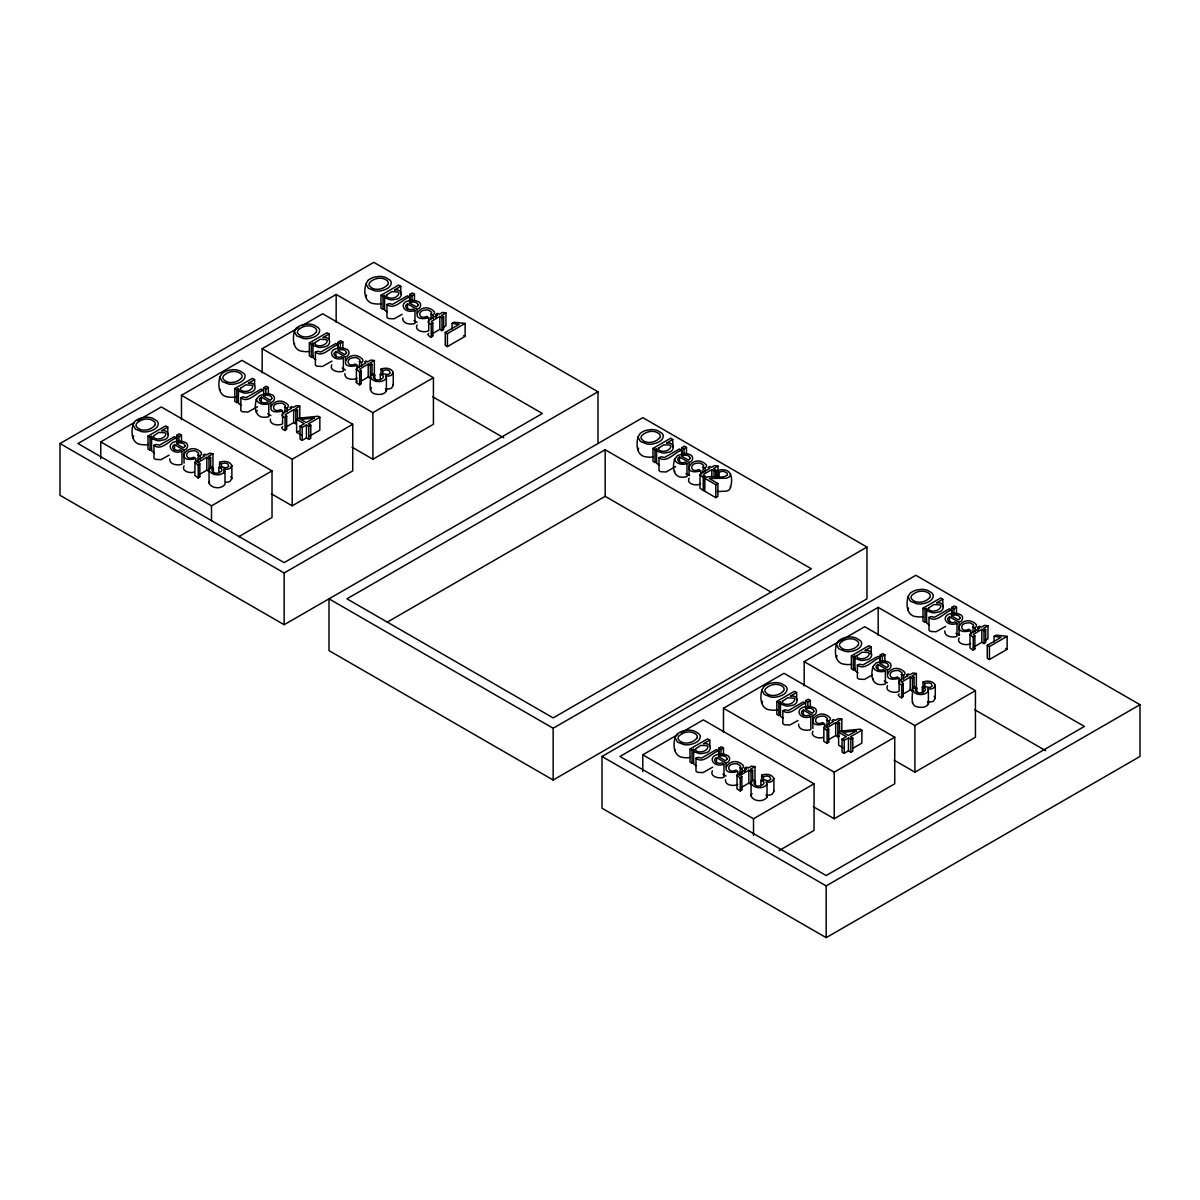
<?xml version="1.0" encoding="UTF-8"?>
<svg xmlns="http://www.w3.org/2000/svg" width="1200" height="1200" viewBox="0 0 1200 1200"><rect width="100%" height="100%" fill="white"/><g stroke="black" fill="none" stroke-linecap="round" stroke-linejoin="round"><path stroke-width="1.5" d="M730.605 474.42L729.495 476.655A7.47 4.32 0 0 1 726.075 478.245L709.245 478.5L717.885 483.495L717.885 496.44L715.815 497.64L704.16 490.92L704.16 477.975C711.42 474.405 720.555 479.67 727.365 475.155L727.275 473.205L724.515 471.615A4.29 2.475 0 0 0 720.885 471.63L719.16 472.35L717.165 470.925L719.91 469.98A6.555 3.78 0 0 1 724.065 469.875C733.455 470.595 732.585 483.555 729.495 489.6A7.47 4.32 0 0 1 726.075 491.19L717.3 491.505M151.575 436.335L151.575 449.28L149.985 450.195L147.975 449.04L147.975 436.095L149.985 437.265L151.575 436.335L152.295 438.795L157.29 440.655A8.22 4.755 0 0 0 162.315 440.145C170.775 439.575 169.92 429.105 161.475 430.8L167.775 427.17L167.775 434.565M151.575 449.28L151.695 450.975L154.44 452.985M238.425 388.755L238.425 401.7L236.82 402.63L234.825 401.46L234.825 388.53L236.82 389.685L238.425 388.755L239.13 391.215L244.14 393.075A8.22 4.755 0 0 0 249.165 392.565C257.61 391.995 256.77 381.54 248.325 383.22L254.61 379.59L254.61 385.14M238.425 401.7L238.545 403.41L241.29 405.405M312.975 343.155L312.975 356.1L311.37 357.015L309.36 355.86L309.36 342.915L311.37 344.085L312.975 343.155L313.68 345.6L318.69 347.475A8.22 4.755 0 0 0 323.7 346.965C332.16 346.395 331.32 335.925 322.875 337.62L329.16 333.99L329.16 339.54M312.975 356.1L313.095 357.795L315.84 359.805M384.585 295.515L384.585 308.46L382.98 309.375L380.97 308.22L380.97 295.275L382.98 296.43L384.585 295.515L385.29 297.96L390.285 299.82A8.22 4.755 0 0 0 395.31 299.325C403.77 298.755 402.93 288.285 394.485 289.98L400.77 286.35L400.77 293.745M384.585 308.46L384.69 310.155L387.45 312.165M656.595 448.665L656.595 461.61L654.99 462.54L652.995 461.37L652.995 448.44L654.99 449.595L656.595 448.665L657.3 451.125L662.31 452.985A8.22 4.755 0 0 0 667.335 452.475C675.78 451.905 674.94 441.45 666.495 443.13L672.78 439.5L672.78 446.895M656.595 461.61L656.715 463.305L659.46 465.315M693.6 749.265L693.6 762.21L691.995 763.125L689.985 761.97L689.985 749.025L691.995 750.195L693.6 749.265L694.305 751.725L699.315 753.585A8.22 4.755 0 0 0 704.325 753.075C712.785 752.505 711.945 742.035 703.5 743.73L709.785 740.1L709.785 745.65M693.6 762.21L693.705 763.905L696.465 765.915M780.45 701.685L780.45 714.63L778.845 715.56L776.835 714.405L776.835 701.46L778.845 702.615L780.45 701.685L781.155 704.145L786.15 706.005A8.22 4.755 0 0 0 791.175 705.495C799.635 704.94 798.795 694.47 790.35 696.165L796.635 692.52L796.635 699.915M780.45 714.63L780.555 716.34L783.315 718.335M854.985 656.085L854.985 669.03L853.395 669.945L851.385 668.79L851.385 655.845L853.395 657.015L854.985 656.085L855.705 658.545L860.7 660.405A8.22 4.755 0 0 0 865.725 659.895C874.185 659.325 873.345 648.855 864.885 650.55L871.185 646.92L871.185 654.315M854.985 669.03L855.105 670.725L857.865 672.735M926.595 608.445L926.595 621.39L924.99 622.305L922.995 621.15L922.995 608.205L924.99 609.36L926.595 608.445L927.3 610.89L932.31 612.75A8.22 4.755 0 0 0 937.335 612.255C945.78 611.685 944.94 601.215 936.495 602.91L942.78 599.28L942.78 606.675M926.595 621.39L926.715 623.085L929.46 625.095M219.615 467.85L219.615 462.3C223.665 460.62 230.115 461.01 231.87 465.66L230.07 468.345A5.265 3.045 0 0 1 225.78 469.245L224.07 469.005L224.07 472.71M231.87 465.66L231.87 478.59L230.07 481.29A5.265 3.045 0 0 1 225.78 482.175M381.015 374.67L381.015 369.12C385.05 367.44 391.515 367.83 393.27 372.48L391.47 375.165A5.265 3.045 0 0 1 387.165 376.065L385.47 375.825L386.4 378.09L386.4 391.035C384.39 394.68 379.35 394.875 375.705 394.065C367.35 392.79 370.98 382.62 370.485 376.965A7.35 4.245 0 0 1 371.46 374.61L372.315 373.89L374.775 374.97L374.775 380.52M393.27 372.48L393.27 385.41L391.47 388.11A5.265 3.045 0 0 1 387.165 388.995L385.47 388.77L386.4 391.035M761.64 780.78L761.64 775.23C765.675 773.55 772.14 773.94 773.895 778.59L772.08 781.275A5.265 3.045 0 0 1 767.79 782.175L766.08 781.935L767.025 784.2L767.025 797.145C763.74 802.275 753.48 801.735 751.11 796.02L751.005 771.45L748.83 770.19L740.28 775.26L741.855 776.73L741.855 789.675L740.25 790.965L736.965 788.865L737.04 774.825L746.67 768.945L745.08 768.03L745.08 771.735M773.895 778.59L773.895 791.535L772.08 794.22A5.265 3.045 0 0 1 767.79 795.12L766.08 794.88L767.025 797.145M923.025 693.135L923.025 682.05C927.075 680.37 933.525 680.76 935.28 685.41L933.48 688.095A5.265 3.045 0 0 1 929.19 688.995L927.48 688.755L928.41 691.02L928.41 703.965C926.4 707.61 921.36 707.805 917.73 706.995C909.375 705.72 913.005 695.55 912.495 689.895A7.35 4.245 0 0 1 913.47 687.54L914.34 686.82L916.785 687.9L916.785 693.45M935.28 685.41L935.28 698.355L933.48 701.04A5.265 3.045 0 0 1 929.19 701.925L927.48 701.7M132.975 424.755L134.97 421.29A16.98 9.795 0 0 1 141.48 417.915L146.205 417.225A10.935 6.315 0 0 1 152.85 418.365L156.81 420.81A11.46 6.615 0 0 1 158.295 423.42C158.19 429.03 151.185 431.16 146.565 431.835A10.245 5.91 0 0 1 141.885 431.685L135.39 429.09L132.975 424.755C130.86 432.69 131.685 444.165 141.885 444.615A10.245 5.91 0 0 0 146.565 444.765L148.17 444.54M132.975 437.7L133.59 435.9M219.825 377.175L221.82 373.71A16.98 9.795 0 0 1 228.33 370.35L233.055 369.66A10.935 6.315 0 0 1 239.685 370.8L243.66 373.245A11.46 6.615 0 0 1 245.145 375.855C245.04 381.465 238.035 383.595 233.415 384.255A10.245 5.91 0 0 1 228.735 384.105L222.225 381.525L219.825 377.175C217.71 385.11 218.535 396.6 228.735 397.05A10.245 5.91 0 0 0 233.415 397.2L236.58 396.615M219.825 390.12L220.02 389.22M294.375 331.575L296.37 328.11A16.98 9.795 0 0 1 302.88 324.735L307.605 324.045A10.935 6.315 0 0 1 314.235 325.185L318.21 327.63A11.46 6.615 0 0 1 319.695 330.24C319.59 335.85 312.585 337.98 307.965 338.64A10.245 5.91 0 0 1 303.285 338.505L296.775 335.91L294.375 331.575C292.26 339.51 293.085 350.985 303.285 351.435A10.245 5.91 0 0 0 307.965 351.585L309.555 351.36M294.375 344.52L294.555 343.62M381.165 303.72L379.575 303.945A10.245 5.91 0 0 1 374.895 303.795C363.39 303.405 362.76 287.655 367.965 280.47M365.97 296.88L366.585 295.08M637.995 437.085L639.99 433.62A16.98 9.795 0 0 1 646.5 430.245L651.225 429.57A10.935 6.315 0 0 1 657.855 430.71L661.83 433.155A11.46 6.615 0 0 1 663.315 435.765C663.21 441.36 656.205 443.49 651.585 444.165A10.245 5.91 0 0 1 646.905 444.015L640.395 441.42L637.995 437.085C635.88 445.02 636.705 456.51 646.905 456.96A10.245 5.91 0 0 0 651.585 457.11L653.175 456.87M637.995 450.03L638.61 448.23M674.985 737.685L676.98 734.22A16.98 9.795 0 0 1 683.505 730.845L688.23 730.155A10.935 6.315 0 0 1 694.86 731.31L698.82 733.755A11.46 6.615 0 0 1 700.32 736.35C700.2 741.96 693.21 744.09 688.59 744.765A10.245 5.91 0 0 1 683.91 744.615L677.4 742.02L674.985 737.685C672.885 745.62 673.71 757.095 683.91 757.545A10.245 5.91 0 0 0 688.59 757.695L690.18 757.47M674.985 750.63L675.18 749.73M761.835 690.12L763.83 686.64A16.98 9.795 0 0 1 770.34 683.28L775.08 682.59A10.935 6.315 0 0 1 781.71 683.73L785.67 686.175A11.46 6.615 0 0 1 787.155 688.785C787.05 694.395 780.045 696.525 775.44 697.185A10.245 5.91 0 0 1 770.76 697.035L764.25 694.455L761.835 690.12C759.72 698.055 760.56 709.53 770.76 709.98A10.245 5.91 0 0 0 775.44 710.13L777.03 709.905M761.835 703.05L762.45 701.265M836.385 644.505L838.38 641.04A16.98 9.795 0 0 1 844.89 637.665L849.615 636.975A10.935 6.315 0 0 1 856.26 638.115L860.22 640.56A11.46 6.615 0 0 1 861.705 643.17C861.6 648.78 854.595 650.91 849.99 651.585A10.245 5.91 0 0 1 845.31 651.435L838.8 648.84L836.385 644.505C834.27 652.44 835.095 663.915 845.31 664.365A10.245 5.91 0 0 0 849.99 664.515L851.58 664.29M836.385 657.45L837 655.65M907.995 596.865L909.99 593.4A16.98 9.795 0 0 1 916.5 590.025L921.225 589.335A10.935 6.315 0 0 1 927.855 590.475L931.83 592.92A11.46 6.615 0 0 1 933.315 595.53C933.21 601.14 926.205 603.27 921.585 603.93A10.245 5.91 0 0 1 916.905 603.78L910.395 601.2L907.995 596.865C905.88 604.8 906.705 616.275 916.905 616.725A10.245 5.91 0 0 0 921.585 616.875L923.175 616.65M907.995 609.81L908.61 608.01M169.74 458.85C169.215 464.55 177.75 465.885 181.98 464.235L181.98 451.305L180.015 449.85C176.58 452.07 169.095 447.705 174.51 444.675L184.035 450.18C188.64 449.01 189.03 442.95 184.095 441.99A7.665 4.425 0 0 0 179.37 441.195C163.86 441.405 170.25 455.685 181.98 451.305M256.365 399.3L259.56 395.565L266.22 393.63A7.665 4.425 0 0 1 270.93 394.425C275.88 395.385 275.49 401.43 270.87 402.6L261.345 397.11C255.945 400.14 263.415 404.49 266.865 402.27L268.815 403.725L268.815 416.67C256.935 419.91 253.29 410.775 256.365 399.3C257.64 404.28 264.555 405.21 268.815 403.725M256.365 412.245L257.205 410.34M402.75 318.03C402.21 323.73 410.76 325.05 414.975 323.415L414.975 310.47L413.01 309.03C409.575 311.25 402.105 306.885 407.505 303.855L417.03 309.36C421.635 308.19 422.025 302.13 417.09 301.17A7.665 4.425 0 0 0 412.38 300.375C396.855 300.585 403.245 314.865 414.975 310.47M674.535 459.21L677.73 455.46L684.39 453.54A7.665 4.425 0 0 1 689.1 454.335C694.05 455.28 693.66 461.34 689.04 462.51L679.515 457.02C674.115 460.05 681.585 464.4 685.035 462.18L686.985 463.635L686.985 476.58C675.105 479.82 671.46 470.685 674.535 459.21C675.81 464.19 682.725 465.12 686.985 463.635M674.535 472.155L674.76 471.195M798.615 724.215C798.075 729.9 806.625 731.235 810.84 729.6L810.84 716.655L808.875 715.2C805.44 717.435 797.97 713.07 803.37 710.04L812.895 715.545C817.5 714.36 817.89 708.315 812.955 707.355A7.665 4.425 0 0 0 808.245 706.56C792.72 706.755 799.11 721.05 810.84 716.655M872.925 666.63L876.12 662.88L882.78 660.96A7.665 4.425 0 0 1 887.505 661.74C892.44 662.7 892.05 668.76 887.445 669.93L877.92 664.425C872.505 667.455 879.99 671.82 883.425 669.6L885.39 671.055L885.39 683.985C873.51 687.24 869.85 678.105 872.925 666.63C874.2 671.61 881.115 672.525 885.39 671.055M872.925 679.575L873.15 678.6M944.76 630.96C944.235 636.66 952.77 637.98 956.985 636.345L956.985 623.4L955.035 621.96C951.585 624.18 944.115 619.815 949.515 616.785L959.04 622.29C963.66 621.12 964.05 615.06 959.1 614.1A7.665 4.425 0 0 0 954.39 613.305C938.88 613.515 945.255 627.795 956.985 623.4M270.315 419.22C269.625 425.04 278.55 425.97 282.57 423.945L282.57 411.015L280.71 409.62C272.505 413.7 270.555 403.53 279.27 403.29A4.74 2.73 0 0 1 282.45 403.335L285.42 405.465L284.55 412.74M344.865 373.605C344.175 379.425 353.1 380.355 357.12 378.345M725.475 779.715C724.8 785.535 733.725 786.465 737.73 784.455M224.07 469.005L225 471.27L225 484.215C221.715 489.345 211.47 488.805 209.085 483.09L208.98 458.52L206.805 457.26L198.27 462.33L199.83 463.8L199.83 476.745L198.24 478.035L194.835 475.365L195.015 461.895L204.66 456.015L203.07 455.1L204.75 454.125L206.34 455.055L209.505 453.225L212.955 453.72L212.955 466.65L209.985 468.375M372.06 375.465L372.06 364.365L370.38 365.34L368.205 364.08L359.655 369.15L361.23 370.62L361.23 383.565L359.625 384.855L356.34 382.74L356.415 368.715L366.045 362.835L364.47 361.92L366.15 360.945L367.74 361.875L370.905 360.045L374.355 360.54L374.355 373.47L371.37 375.195M356.22 382.185L357.15 381M715.68 477.285L715.68 469.875L714 470.85L711.825 469.605L704.355 473.91L703.23 475.125L704.85 476.145L704.85 489.075L703.245 490.365L699.975 488.265L700.035 474.225L709.68 468.36L708.09 467.445L709.77 466.47L711.36 467.385L714.525 465.555L717.975 466.05L717.975 477.135M839.535 732.15L839.535 722.91L837.855 723.885L835.68 722.625L827.13 727.68L828.705 729.165L828.705 742.11L827.1 743.385L823.815 741.285L823.875 727.245L833.52 721.38L831.93 720.465L833.61 719.49L835.2 720.405L838.365 718.575L841.815 719.07L841.815 732.015M973.275 647.385L981.825 642.315L984 643.575L985.68 642.6L985.68 629.655L984 630.63L981.825 629.37L973.275 634.44L974.85 635.91L974.85 648.855L973.245 650.145L969.96 648.03L970.035 634.005L979.68 628.125L978.09 627.21L978.09 630.915M225 471.27C221.715 476.4 211.47 475.875 209.085 470.145A7.35 4.245 0 0 1 210.06 467.79L210.93 467.07L213.375 468.15L213.375 473.7M386.4 378.09C383.115 383.22 372.855 382.695 370.485 376.965M767.025 784.2C763.74 789.33 753.48 788.805 751.11 783.075A7.35 4.245 0 0 1 752.085 780.72L752.94 780L755.4 781.08L755.4 784.785M928.41 691.02C925.14 696.15 914.88 695.625 912.495 689.895M331.755 364.725C328.77 370.68 339.165 373.065 343.365 371.055L343.365 358.125L341.4 356.67C337.965 358.89 330.495 354.525 335.895 351.495L345.42 357C350.025 355.83 350.43 349.77 345.48 348.81A7.665 4.425 0 0 0 340.77 348.015C325.26 348.225 331.635 362.505 343.365 358.125M712.365 770.835C709.395 776.79 719.79 779.175 723.99 777.165L723.99 764.235L722.025 762.78C718.59 765 711.12 760.635 716.52 757.605L726.045 763.11C730.65 761.94 731.055 755.88 726.105 754.935A7.665 4.425 0 0 0 721.395 754.14C705.885 754.335 712.26 768.63 723.99 764.235M184.095 465.84C180.885 471.345 190.53 473.73 194.43 471.99M417.105 325.02C413.895 331.08 424.725 333.15 428.715 330.705L428.715 317.76L426.87 316.365C418.65 320.46 416.7 310.29 425.43 310.05A4.74 2.73 0 0 1 428.61 310.095L431.58 312.21L430.71 319.5M689.115 478.185C685.92 484.23 696.75 486.315 700.74 483.855M812.97 731.205C809.745 736.695 819.405 739.095 823.305 737.34M887.52 685.59C884.31 691.65 895.14 693.72 899.13 691.275L899.13 678.33L897.285 676.95C889.065 681.03 887.115 670.86 895.845 670.62A4.74 2.73 0 0 1 899.01 670.665L901.995 672.795L901.11 681.915M959.115 637.95C955.92 644.01 966.75 646.08 970.74 643.635M197.7 462.165L198.57 453.045L195.6 450.915A4.74 2.73 0 0 0 192.435 450.87C183.705 451.11 185.655 461.28 193.875 457.2L195.72 458.58L195.72 462.285M359.1 367.14L359.97 359.865L357 357.735A4.74 2.73 0 0 0 353.82 357.69C345.09 357.93 347.055 368.1 355.26 364.02L357.12 365.4L357.12 369.105M702.72 472.65L703.59 465.375L700.62 463.245A4.74 2.73 0 0 0 697.455 463.2C688.725 463.44 690.675 473.61 698.88 469.53L700.74 470.91L700.74 474.615M739.725 775.095L740.595 765.975L737.625 763.845A4.74 2.73 0 0 0 734.445 763.8C725.715 764.04 727.68 774.21 735.885 770.13L737.73 771.51L737.73 775.215M826.575 727.53L827.445 718.395L824.475 716.265A4.74 2.73 0 0 0 821.295 716.22C812.565 716.46 814.515 726.63 822.735 722.55L824.58 723.945L824.58 727.635M972.72 632.43L973.59 625.14L970.62 623.025A4.74 2.73 0 0 0 967.455 622.98C958.725 623.22 960.675 633.39 968.88 629.31L970.74 630.69L970.74 634.395M213.375 468.15L212.295 469.35A4.425 2.55 0 0 0 213.36 472.14C217.065 475.59 226.92 469.74 218.88 467.4L218.88 472.95M374.775 374.97L373.695 376.17A4.425 2.55 0 0 0 374.76 378.96C378.45 382.41 388.32 376.56 380.28 374.22L380.28 379.77M755.4 781.08L754.32 782.28A4.425 2.55 0 0 0 755.385 785.07C759.075 788.52 768.945 782.67 760.905 780.33L760.905 785.88M916.785 687.9L915.705 689.1A4.425 2.55 0 0 0 916.77 691.89C920.475 695.34 930.345 689.49 922.29 687.15L922.29 692.7M200.13 459.495L200.13 455.805L201.24 454.455A6.18 3.57 0 0 0 201.18 452.415C188.265 439.59 173.025 464.16 195.72 458.58M286.98 411.915L286.98 408.225L288.09 406.875A6.18 3.57 0 0 0 288.03 404.85C275.115 392.01 259.875 416.595 282.57 411.015M361.53 366.315L361.53 362.625L362.64 361.275A6.18 3.57 0 0 0 362.565 359.235C349.665 346.41 334.425 370.98 357.12 365.4M433.14 318.675L433.14 314.97L434.235 313.635A6.18 3.57 0 0 0 434.175 311.595C421.275 298.755 406.035 323.34 428.715 317.76M705.15 471.825L705.15 468.135L706.26 466.785A6.18 3.57 0 0 0 706.2 464.76C693.285 451.92 678.045 476.505 700.74 470.91M742.155 774.27L742.155 768.735L743.25 767.385A6.18 3.57 0 0 0 743.19 765.345C730.29 752.52 715.05 777.09 737.73 771.51M829.005 724.86L829.005 721.155L830.1 719.82A6.18 3.57 0 0 0 830.04 717.78C817.14 704.94 801.9 729.525 824.58 723.945M903.54 679.245L903.54 675.555L904.65 674.205A6.18 3.57 0 0 0 904.59 672.165C891.69 659.34 876.45 683.91 899.13 678.33M975.15 631.605L975.15 627.9L976.26 626.565A6.18 3.57 0 0 0 976.2 624.525C963.285 611.685 948.045 636.27 970.74 630.69M282.615 426.6L281.67 427.785L283.26 429.63L285.075 430.455L286.68 429.18L286.68 416.235L285.105 414.75L293.655 409.695L295.83 410.94L297.51 409.98L297.51 419.22M428.76 333.345L427.83 334.53L429.405 336.375L431.235 337.215L432.84 335.925L432.84 322.98L431.265 321.51L439.815 316.44L441.99 317.7L443.67 316.725L443.67 329.67L441.99 330.645L439.815 329.385L432.345 333.69M899.175 693.93L898.245 695.115L899.82 696.945L901.65 697.785L903.24 696.495L903.24 683.55L901.68 682.08L910.215 677.01L912.405 678.27L914.085 677.295L914.085 688.395M198.24 478.035L198.24 465.09L199.83 463.8M285.075 430.455L285.075 417.51L286.68 416.235M359.625 384.855L359.625 371.91L361.23 370.62M431.235 337.215L431.235 324.27L432.84 322.98M703.245 490.365L703.245 477.42L704.85 476.145M740.25 790.965L740.25 778.02L741.855 776.73M827.1 743.385L827.1 730.44L828.705 729.165M901.65 697.785L901.65 684.84L903.24 683.55M973.245 650.145L973.245 637.2L974.85 635.91M866.97 547.065L553.155 728.25L328.995 598.83L328.995 650.61L553.155 780.015L866.97 598.83L866.97 547.065L642.81 417.645L284.16 624.72L60 495.3L60 443.535L373.83 262.35L597.99 391.77L597.99 443.535M336.165 294.45L77.94 443.535L284.16 562.605L542.385 413.505L336.165 294.45L336.165 322.395M100.77 458.67L100.77 441.885L134.22 422.58M137.4 420.735L161.295 406.95L272.025 470.88L272.025 517.47L238.575 536.775M181.47 419.535L181.47 395.295L241.995 360.36L352.725 424.29L352.725 470.88L292.2 505.83L271.335 493.785M262.17 372.945L262.17 348.705L298.8 327.555M301.98 325.725L322.68 313.77L433.425 377.7L433.425 424.29L372.9 459.24L352.035 447.195M380.97 295.275L398.61 285.09L400.77 286.35M147.975 436.095L165.6 425.925L167.775 427.17M309.36 342.915L327 332.745L329.16 333.99M234.825 388.53L252.45 378.345L254.61 379.59M409.785 301.845L409.785 294.45L412.305 293.01L414.465 294.255L414.465 299.805M409.605 297.06C402.885 298.755 394.455 310.8 386.97 304.47L389.22 303.63L392.52 304.335L407.445 295.815L409.605 297.06L409.605 302.61M409.785 294.45L411.96 295.71L414.465 294.255M176.79 442.68L176.79 435.285L179.31 433.83L181.47 435.075L181.47 442.47M338.19 349.5L338.19 342.105L340.695 340.65L342.855 341.895L342.855 349.29M176.61 437.88C169.875 439.575 161.46 451.62 153.975 445.29L156.225 444.465L159.51 445.155L174.45 436.635L176.61 437.88L176.61 441.585M176.79 435.285L178.95 436.53L181.47 435.075M263.64 395.1L263.64 387.705L266.145 386.25L268.32 387.51L268.32 394.905M338.01 344.7C331.275 346.395 322.845 358.44 315.375 352.11L317.61 351.285L320.91 351.975L335.835 343.455L338.01 344.7L338.01 348.405M338.19 342.105L340.35 343.35L342.855 341.895M263.64 387.705L265.8 388.95L268.32 387.51M402.12 314.325L393.99 318.84L388.44 318.51L386.97 317.4L386.97 304.47M169.125 455.145L160.98 459.675L155.445 459.345L153.975 458.22L153.975 445.29M332.01 361.095L322.38 366.495L316.83 366.165L315.375 365.04L315.375 352.11M257.475 406.71L247.83 412.095L242.28 411.765L240.825 410.655L240.825 397.71L243.075 396.885L246.36 397.59L261.285 389.055L263.46 390.315C256.725 391.995 248.295 404.055 240.825 397.71M436.065 317.985L436.065 314.28L437.745 313.305L439.335 314.22L442.5 312.405L445.95 312.9L445.95 325.83L442.98 327.555M445.95 312.9L441.495 315.465L443.67 316.725M212.955 453.72L208.5 456.285L210.675 457.545L210.675 468.645M374.355 360.54L369.885 363.105L372.06 364.365M208.98 458.52L210.675 457.545M299.805 419.085L299.805 406.14L295.335 408.72L297.51 409.98M452.1 323.43L454.2 322.215L465.12 323.415L465.12 336.36L447.405 346.575L445.245 345.33L445.245 332.385L459.045 324.42L452.1 323.43L452.1 328.98M199.335 474.525L206.805 470.205L208.98 471.465M360.735 381.33L368.205 377.025L370.38 378.285L370.38 365.34M301.2 434.925L296.61 432.27L296.61 419.325L298.605 418.185L318.075 416.235L319.845 417.255L319.845 430.2L309.84 435.96M445.245 332.385L447.405 333.63L465.12 323.415M286.185 426.945L293.655 422.625L295.83 423.885L295.83 410.94M319.845 417.255L308.415 423.855L310.8 425.22L310.8 438.165L308.805 439.305L306.435 437.94L302.205 440.37L300.045 439.125L300.045 426.18L304.26 423.75L296.61 419.325M300.045 426.18L302.205 427.425L306.435 424.995L308.805 426.375L310.8 425.22M296.61 432.27L298.605 431.13M100.77 441.885L211.5 505.83L272.025 470.88M181.47 395.295L292.2 459.24L352.725 424.29M262.17 348.705L372.9 412.65L433.425 377.7M60 443.535L284.16 572.955L597.99 391.77M605.16 449.745L346.92 598.83L553.155 717.9L811.38 568.815L605.16 449.745L605.16 496.335L387.27 622.125M652.995 448.44L670.62 438.255L672.78 439.5M681.81 455.01L681.81 447.615L684.315 446.16L686.49 447.405L686.49 454.8M681.63 450.21C674.895 451.905 666.48 463.965 658.995 457.62L661.245 456.795L664.53 457.5L679.455 448.965L681.63 450.21L681.63 453.915M681.81 447.615L683.97 448.86L686.49 447.405M675.645 466.62L666 472.005L660.465 471.675L658.995 470.565L658.995 457.62M717.975 466.05L713.505 468.63L715.68 469.875M704.16 477.975L715.815 484.695L717.885 483.495M602.01 756.465L915.84 575.28L1140 704.7L1140 756.465L826.17 937.65L602.01 808.23L602.01 756.465L826.17 885.885L1140 704.7M878.175 607.38L619.95 756.465L826.17 875.535L1084.41 726.435L878.175 607.38L878.175 635.325M642.78 771.6L642.78 754.815L677.82 734.595M681.015 732.75L703.305 719.88L814.05 783.81L814.05 830.4L779.01 850.635M723.48 732.465L723.48 708.225L784.005 673.29L894.735 737.22L894.735 783.81L834.225 818.76L813.36 806.715M804.18 685.875L804.18 661.635L864.705 626.7L975.435 690.63L975.435 737.22L914.91 772.17L894.06 760.125M922.995 608.205L940.62 598.02L942.78 599.28M689.985 749.025L707.625 738.855L709.785 740.1M851.385 655.845L869.01 645.675L871.185 646.92M776.835 701.46L794.475 691.275L796.635 692.52M951.81 612.93L951.81 607.395L954.315 605.94L956.49 607.185L956.49 614.58M951.63 609.99C944.895 611.685 936.48 623.73 928.995 617.4L931.245 616.56L934.53 617.265L949.455 608.745L951.63 609.99L951.63 615.54M951.81 607.395L953.97 608.64L956.49 607.185M718.8 755.61L718.8 748.215L721.32 746.76L723.48 748.005L723.48 755.4M880.2 662.43L880.2 655.035L882.72 653.58L884.88 654.825L884.88 662.22M718.62 750.81C711.9 752.505 703.47 764.55 695.985 758.22L698.235 757.395L701.535 758.085L716.46 749.565L718.62 750.81L718.62 754.515M718.8 748.215L720.975 749.46L723.48 748.005M805.65 708.03L805.65 700.635L808.17 699.18L810.33 700.44L810.33 707.835M880.02 657.63C873.285 659.325 864.87 671.37 857.385 665.04L859.635 664.215L862.92 664.905L877.86 656.385L880.02 657.63L880.02 661.335M880.2 655.035L882.36 656.28L884.88 654.825M805.65 700.635L807.825 701.88L810.33 700.44M945.645 626.385L936 631.77L930.465 631.44L928.995 630.33L928.995 617.4M712.635 767.22L703.005 772.605L697.455 772.275L695.985 771.165L695.985 758.22M872.535 674.895L864.39 679.425L858.855 679.095L857.385 677.985L857.385 665.04M797.985 720.51L789.855 725.025L784.305 724.695L782.835 723.585L782.835 710.64L785.085 709.815L788.385 710.52L803.31 701.985L805.47 703.245C798.75 704.925 790.32 716.985 782.835 710.64M978.09 627.21L979.77 626.235L981.36 627.15L984.525 625.335L987.975 625.83L987.975 638.76L984.99 640.485M987.975 625.83L983.505 628.395L985.68 629.655M745.08 768.03L746.775 767.07L748.365 767.985L751.515 766.155L754.98 766.65L754.98 779.595M754.98 766.65L750.51 769.215L752.685 770.475L752.685 781.575M913.395 688.125L916.365 686.415L916.365 673.47L911.91 676.035L914.085 677.295M751.005 771.45L752.685 770.475M841.815 719.07L837.36 721.65L839.535 722.91M994.125 636.36L996.21 635.145L1007.13 636.345L1007.13 649.29L989.43 659.505L987.27 658.26L987.27 645.315L1001.055 637.35L994.125 636.36L994.125 641.91M741.36 787.455L748.83 783.135L751.005 784.395M902.745 694.275L910.215 689.955L912.405 691.215L912.405 678.27M843.225 747.855L838.635 745.2L838.635 732.255L840.615 731.115L860.085 729.165L861.855 730.185L861.855 743.13L853.29 748.065M987.27 645.315L989.43 646.56L1007.13 636.345M828.21 739.875L835.68 735.57L837.855 736.815L839.535 735.84M861.855 730.185L850.425 736.785L852.81 738.15L852.81 751.095L850.83 752.235L848.445 750.87L844.23 753.3L842.055 752.055L842.055 739.11L846.285 736.68L838.635 732.255M842.055 739.11L844.23 740.355L848.445 737.925L850.83 739.305L852.81 738.15M642.78 754.815L753.525 818.76L814.05 783.81M723.48 708.225L834.225 772.17L894.735 737.22M804.18 661.635L914.91 725.58L975.435 690.63M685.875 473.625L689.64 475.125M955.875 633.405L959.64 634.905M704.16 490.92L704.97 490.5M380.28 374.22C383.235 371.955 387.345 376.695 390.18 373.11L389.16 370.59L386.25 369.84L382.8 370.59L381.015 369.12M218.88 467.4C221.835 465.135 225.945 469.875 228.78 466.29L227.76 463.77L224.865 463.02L221.4 463.77L219.615 462.3M922.29 687.15C925.245 684.885 929.37 689.625 932.19 686.04L931.17 683.535L928.275 682.77L924.81 683.52L923.025 682.05M760.905 780.33C763.86 778.065 767.97 782.805 770.805 779.22L769.785 776.715L766.875 775.95L763.41 776.7L761.64 775.23M299.805 406.14L296.355 405.645L293.19 407.475L291.6 406.56L289.92 407.535L291.51 408.45C288.735 409.935 276.375 414.84 285.075 417.51M916.365 673.47L912.915 672.975L909.75 674.805L908.16 673.875L906.48 674.85L908.07 675.765C905.295 677.265 892.935 682.17 901.65 684.84M430.71 313.95L433.14 314.97M702.72 467.1L705.15 468.135M359.1 361.59L361.53 362.625M972.72 626.88L975.15 627.9M284.55 407.19L286.98 408.225M901.11 674.52L903.54 675.555M826.575 720.135L829.005 721.155M197.7 454.77L200.13 455.805M739.725 767.7L742.155 768.735M431.235 324.27C422.52 321.6 434.88 316.695 437.655 315.195L436.065 314.28M703.245 477.42L699.84 474.75M973.245 637.2L969.84 634.53M359.625 371.91L356.22 369.24M827.1 730.44L823.695 727.77M198.24 465.09L194.835 462.42M740.25 778.02L736.845 775.35M431.805 335.43L432.84 335.925M973.815 648.36L974.85 648.855M360.195 383.07L361.23 383.565M827.67 741.6L828.705 742.11M198.795 476.25L199.83 476.745M740.82 789.18L741.855 789.675M463.725 335.55L465.12 336.36M1005.735 648.48L1007.13 649.29M413.85 320.46L417.03 322.305M432.84 396.855L503.73 437.775M605.16 496.335L771.105 592.14M974.85 709.785L1045.74 750.705M342.255 368.115L345.42 369.945M884.265 681.045L887.445 682.875M267.705 413.715L270.87 415.545M722.865 774.225L726.045 776.055M934.14 696.3L935.28 698.355M230.73 476.55L231.87 478.59M773.55 790.485L773.895 791.535M392.925 384.375L393.27 385.41M730.41 486.54L730.605 487.365M928.32 702.825L928.41 703.965M365.97 283.935L368.385 288.27L374.895 290.85A10.245 5.91 0 0 0 379.575 291C384.18 290.34 391.185 288.21 391.29 282.6A11.46 6.615 0 0 0 389.805 279.99L385.845 277.545A10.935 6.315 0 0 0 379.215 276.405L374.475 277.095A16.98 9.795 0 0 0 367.965 280.47M989.43 646.56L989.43 659.505M984 630.63L984 643.575M981.825 629.37L981.825 642.315M959.04 622.29L959.04 635.235M953.97 608.64L953.97 614.19M949.515 616.785L949.515 622.335M924.99 609.36L924.99 622.305M924.81 683.52L924.81 687.225M914.91 725.58L914.91 772.17M910.215 677.01L910.215 689.955M887.445 669.93L887.445 673.635M882.36 656.28L882.36 661.83M877.92 664.425L877.92 669.975M853.395 657.015L853.395 669.945M850.83 739.305L850.83 752.235M848.445 737.925L848.445 750.87M844.23 740.355L844.23 753.3M837.855 723.885L837.855 736.815M835.68 722.625L835.68 735.57M834.225 772.17L834.225 818.76M826.17 885.885L826.17 937.65M812.895 715.545L812.895 728.475M807.825 701.88L807.825 707.43M803.37 710.04L803.37 715.59M778.845 702.615L778.845 715.56M763.41 776.7L763.41 780.405M753.525 818.76L753.525 835.53M748.83 770.19L748.83 783.135M726.045 763.11L726.045 766.815M720.975 749.46L720.975 755.01M719.16 472.35L719.16 477.9M717.165 470.925L717.165 476.475M716.52 757.605L716.52 763.155M715.815 484.695L715.815 497.64M714 470.85L714 476.4M711.825 469.605L711.825 477M691.995 750.195L691.995 763.125M689.04 462.51L689.04 475.455M683.97 448.86L683.97 454.41M679.515 457.02L679.515 462.555M654.99 449.595L654.99 462.54M553.155 728.25L553.155 780.015M447.405 333.63L447.405 346.575M441.99 317.7L441.99 330.645M439.815 316.44L439.815 329.385M417.03 309.36L417.03 313.05M411.96 295.71L411.96 301.26M407.505 303.855L407.505 309.405M382.98 296.43L382.98 309.375M382.8 370.59L382.8 374.28M372.9 412.65L372.9 459.24M368.205 364.08L368.205 377.025M345.42 357L345.42 360.705M340.35 343.35L340.35 348.9M335.895 351.495L335.895 357.045M311.37 344.085L311.37 357.015M308.805 426.375L308.805 439.305M306.435 424.995L306.435 437.94M302.205 427.425L302.205 440.37M293.655 409.695L293.655 422.625M292.2 459.24L292.2 505.83M284.16 572.955L284.16 624.72M270.87 402.6L270.87 406.305M265.8 388.95L265.8 394.5M261.345 397.11L261.345 402.66M236.82 389.685L236.82 402.63M221.4 463.77L221.4 467.475M211.5 505.83L211.5 520.725M206.805 457.26L206.805 470.205M184.035 450.18L184.035 463.125M178.95 436.53L178.95 442.08M174.51 444.675L174.51 450.225M149.985 437.265L149.985 450.195M912.495 702.84A7.35 4.245 0 0 1 912.555 702.015M751.11 796.02A7.35 4.245 0 0 1 752.085 793.65M370.485 389.91A7.35 4.245 0 0 1 371.46 387.54M209.085 483.09A7.35 4.245 0 0 1 209.475 481.485M153.75 435.78L153.57 436.53A4.185 2.415 0 0 0 154.845 438.345C158.565 440.1 164.865 438.375 165.93 434.22A4.095 2.37 0 0 0 164.73 432.75L158.76 432.465L153.75 435.78M240.585 388.2L240.42 388.95A4.185 2.415 0 0 0 241.68 390.765C245.415 392.52 251.715 390.81 252.78 386.64A4.095 2.37 0 0 0 251.58 385.17L245.595 384.885L240.585 388.2M315.135 342.6L314.97 343.335A4.185 2.415 0 0 0 316.23 345.165C319.965 346.92 326.265 345.195 327.33 341.04A4.095 2.37 0 0 0 326.115 339.57L320.145 339.285L315.135 342.6M386.745 294.96L386.565 295.695A4.185 2.415 0 0 0 387.84 297.525C391.56 299.28 397.86 297.555 398.94 293.4A4.095 2.37 0 0 0 397.725 291.915L391.755 291.645L386.745 294.96M658.755 448.11L658.59 448.86A4.185 2.415 0 0 0 659.85 450.675C663.585 452.43 669.885 450.72 670.95 446.55A4.095 2.37 0 0 0 669.75 445.08L663.78 444.795L658.755 448.11M695.76 748.71L695.58 749.46A4.185 2.415 0 0 0 696.855 751.275C700.59 753.03 706.875 751.305 707.955 747.15A4.095 2.37 0 0 0 706.74 745.68L700.77 745.395L695.76 748.71M782.61 701.13L782.43 701.88A4.185 2.415 0 0 0 783.705 703.695C787.425 705.45 793.725 703.74 794.805 699.57A4.095 2.37 0 0 0 793.59 698.1L787.62 697.815L782.61 701.13M857.16 655.53L856.98 656.28A4.185 2.415 0 0 0 858.255 658.095C861.975 659.85 868.275 658.125 869.34 653.97A4.095 2.37 0 0 0 868.14 652.5L862.17 652.215L857.16 655.53M928.755 607.89L928.59 608.625A4.185 2.415 0 0 0 929.85 610.455C933.585 612.21 939.885 610.485 940.95 606.33A4.095 2.37 0 0 0 939.75 604.86L933.78 604.575L928.755 607.89M185.13 445.98L183.54 447.84L176.4 443.73C179.04 442.305 184.635 442.26 185.13 445.98M271.98 398.4L270.39 400.26L263.25 396.15C265.875 394.74 271.485 394.68 271.98 398.4M346.53 352.785L344.925 354.66L337.8 350.55C340.425 349.125 346.035 349.08 346.53 352.785M418.14 305.145L416.535 307.02L409.41 302.895C412.035 301.485 417.645 301.425 418.14 305.145M690.15 458.31L688.56 460.17L681.42 456.06C684.045 454.65 689.655 454.59 690.15 458.31M727.155 758.91L725.55 760.77L718.425 756.66C721.05 755.235 726.66 755.19 727.155 758.91M814.005 711.33L812.4 713.205L805.275 709.08C807.9 707.67 813.51 707.61 814.005 711.33M888.555 665.73L886.95 667.59L879.81 663.48C882.45 662.055 888.06 662.01 888.555 665.73M960.15 618.075L958.56 619.95L951.42 615.825C954.045 614.415 959.655 614.37 960.15 618.075M154.68 425.475C150.435 430.65 140.1 432.42 136.155 426.12A8.445 4.875 0 0 1 136.92 423.135C141.345 418.785 149.25 417.3 154.215 421.56A7.905 4.56 0 0 1 154.68 425.46M241.53 377.895C237.285 383.07 226.95 384.84 222.99 378.555A8.445 4.875 0 0 1 223.77 375.57C228.195 371.22 236.1 369.72 241.065 373.98A7.905 4.56 0 0 1 241.53 377.895M316.08 332.28C311.835 337.47 301.5 339.24 297.54 332.94A8.445 4.875 0 0 1 298.32 329.955C302.745 325.605 310.65 324.12 315.615 328.38A7.905 4.56 0 0 1 316.08 332.28M387.675 284.64C383.445 289.83 373.095 291.6 369.15 285.3A8.445 4.875 0 0 1 369.93 282.315C374.34 277.965 382.245 276.465 387.225 280.74A7.905 4.56 0 0 1 387.675 284.64M659.7 437.805C655.455 442.98 645.12 444.75 641.16 438.465A8.445 4.875 0 0 1 641.94 435.465C646.365 431.115 654.27 429.63 659.235 433.89A7.905 4.56 0 0 1 659.7 437.805M696.705 738.405C692.46 743.58 682.11 745.35 678.165 739.05A8.445 4.875 0 0 1 678.945 736.065C683.37 731.715 691.26 730.23 696.24 734.49A7.905 4.56 0 0 1 696.705 738.405M783.54 690.825C779.31 696 768.96 697.77 765.015 691.485A8.445 4.875 0 0 1 765.795 688.5C770.205 684.15 778.11 682.65 783.09 686.91A7.905 4.56 0 0 1 783.54 690.825M858.09 645.225C853.86 650.4 843.51 652.17 839.565 645.87A8.445 4.875 0 0 1 840.345 642.885C844.755 638.535 852.66 637.05 857.625 641.31A7.905 4.56 0 0 1 858.09 645.225M929.7 597.57C925.455 602.76 915.12 604.53 911.16 598.23A8.445 4.875 0 0 1 911.94 595.245C916.365 590.895 924.27 589.395 929.235 593.67A7.905 4.56 0 0 1 929.7 597.57M314.205 418.005L306.255 422.595L300.735 419.415L314.205 418.005M856.215 730.935L848.265 735.525L842.745 732.345L856.215 730.935"/></g></svg>
